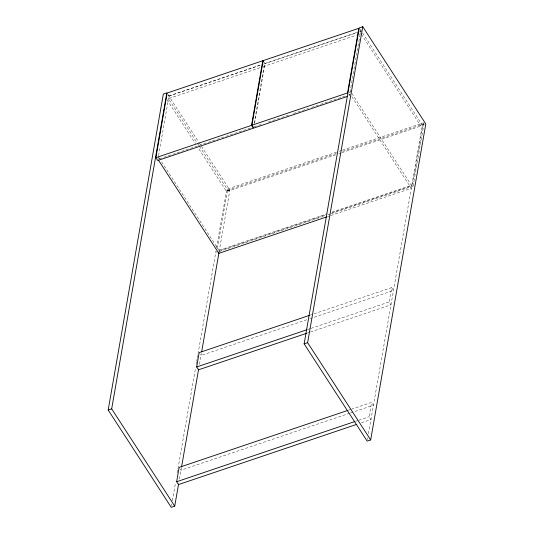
<?xml version="1.0" encoding="UTF-8"?>
<svg xmlns="http://www.w3.org/2000/svg" width="534" height="534" viewBox="0 0 534 534"><rect width="100%" height="100%" fill="white"/><g stroke="black" fill="none" stroke-linecap="round" stroke-linejoin="round"><path stroke-width="0.4" stroke-dasharray="2.67 2" d="M158.017 158.872L158.444 156.415M158.585 155.594L169.011 95.873L168.27 94.738M171.521 505.658L171.808 504.016M172.382 500.732L175.532 482.676M177.248 472.83L177.822 469.546M177.969 468.725L195.584 367.779M196.158 364.495L196.585 362.039M196.732 361.218L197.159 358.755M197.306 357.934L197.874 354.649M198.021 353.828L215.923 251.24M216.497 247.956L226.823 189.203L338.062 151.629M217.378 248.29L227.511 190.258L226.823 189.203M335.652 154.813L228.378 191.045L228.819 188.529M179.451 479.038L181.46 467.55M199.489 364.235L201.365 353.468M219.127 251.701L229.874 190.151L199.936 143.966M254.217 123.294L264.637 63.573M254.611 123.16L265.038 63.439L264.303 62.304M361.471 422.768L370.936 419.57L369.101 416.734L371.604 402.369L351.886 409.031M310.514 331.994L390.968 304.814L389.126 301.977L391.636 287.619L310.394 315.06M341.96 152.677L420.832 126.037L421.273 123.521M367.465 439.475L367.752 437.833M368.467 433.728L422.327 125.143L362.286 32.521M331.06 213.733L413.109 186.019L412.428 184.964L423.268 122.847L342.401 150.167M413.109 186.019L423.949 123.901L423.268 122.847M169.011 95.873L260.685 64.908M265.038 63.439L359.082 31.673M168.924 96.127L262.781 64.427M263.569 64.16L359.008 31.92M359.803 31.653L361.378 31.119M259.978 67.738L168.484 98.643L197.073 142.745M263.135 66.67L356.205 35.231M359.362 34.169L360.937 33.635M349.209 92.335L350.785 91.801M159.472 158.792L250.967 127.886M254.117 126.818L261.219 124.422M268.315 122.026L290.403 114.563M293.56 113.495L308.545 108.435M311.696 107.367L345.618 95.913M348.769 94.845L350.351 94.318M339.244 151.229L341.613 150.434M227.511 190.258L337.955 152.951M342.694 151.349L423.949 123.901M229.874 190.151L226.383 191.332L198.254 147.945M422.327 125.143L424.417 124.435M338.803 153.745L341.173 152.944M219.14 250.252L327.222 213.747M331.954 212.145L412.428 184.964M324.972 215.129L219.28 250.833L161.041 160.988M332.068 212.732L411.734 185.825L351.692 93.196M219.033 251.574L324.752 215.869M327.909 214.802L330.272 214.001M327.689 216.577L330.052 215.783M330.846 215.516L411.293 188.335L351.699 96.407M306.71 319.759L201.018 355.464L200.283 354.329M309.867 318.698L393.471 290.456L391.636 287.619M307.884 329.418L310.254 328.624M311.042 328.357L389.126 301.977M307.357 333.056L309.727 332.255M348.735 410.099L351.098 409.298M349.783 413.203L180.993 470.214L180.258 469.079M350.571 412.936L373.446 405.206L371.604 402.369M355.691 421.266L358.06 420.465M358.848 420.198L369.101 416.734M360.183 29.277L361.999 32.08M359.929 30.004L360.664 31.139L349.383 95.766L348.281 94.064M361.391 34.336L420.832 126.037M168.183 94.985L199.776 143.726M197.527 143.446L198.888 145.542M199.342 146.243L228.378 191.045M166.962 99.664L195.537 143.746M158.785 157.503L160.587 160.293M215.983 251.32L216.671 252.375"/><path stroke-width="0.8" d="M108.188 410.032L163.331 94.064L166.822 92.883L111.673 408.857L174.725 506.119L171.234 507.3L108.188 410.032L111.673 408.857M262.801 60.736L251.521 125.37L253.356 128.207L157.73 160.507L155.888 157.67L167.169 93.036L262.801 60.736L263.536 61.871M356.739 424.363L178.483 484.578L176.647 481.741L179.15 467.377L347.948 410.366M306.569 333.323L198.514 369.822L196.672 366.985L199.182 352.627L309.607 315.327M174.725 506.119L178.59 483.964M181.6 466.729L198.648 369.061M201.652 351.833L218.987 252.522M251.914 125.23L263.195 60.602L358.828 28.302L347.547 92.929L251.914 125.23L253.757 128.067L347.013 96.567M304.126 343.849L359.275 27.881L362.766 26.7L425.812 123.968L370.669 439.936L367.178 441.117L304.126 343.849L307.617 342.668L362.766 26.7M155.888 157.67L251.521 125.37M326.901 216.844L218.84 253.343L158.344 160.02M196.672 366.985L307.097 329.685M176.647 481.741L354.903 421.526M307.617 342.668L370.669 439.936"/></g></svg>
